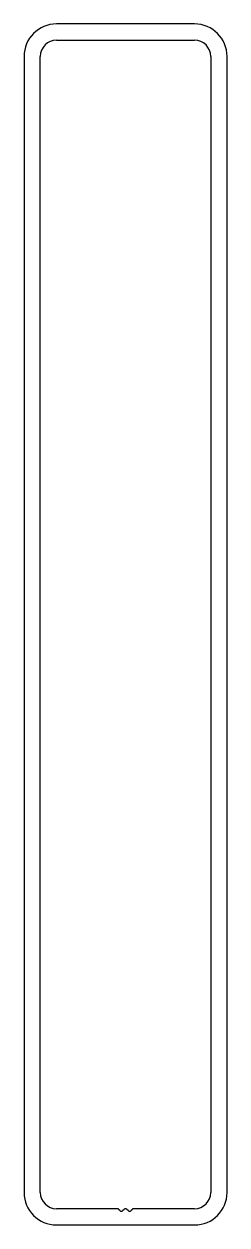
# Model space of a CAD drawing. Extents: x 4 to 29, y 4 to 152.
import ezdxf

# ---------------------------------------------------------------- set-up
doc = ezdxf.new("R2010")
doc.units = 0
doc.layers.get('0').update_dxf_attribs({"linetype": 'CONTINUOUS'})

msp = doc.modelspace()

# ---------------------------------------------------------------- linework, layer by layer
for p, q in [((24.68, 151.55), (7.68, 151.55)), ((7.68, 149.55), (24.68, 149.55)), ((3.68, 147.55), (3.68, 7.55)), ((5.68, 7.55), (5.68, 147.55)), ((26.68, 147.55), (26.68, 7.55)), ((28.68, 7.55), (28.68, 147.55)), ((15.16, 5.55), (7.68, 5.55)), ((15.49, 5.32), (15.33, 5.47)), ((16, 5.47), (15.84, 5.32)), ((16.51, 5.32), (16.35, 5.47)), ((17.02, 5.47), (16.86, 5.32)), ((24.68, 5.55), (17.19, 5.55)), ((7.68, 3.55), (24.68, 3.55))]:
    msp.add_line(p, q)
for centre, radius, start, end in [((7.68, 147.55), 4, 90, 180), ((24.68, 147.55), 4, 0, 90), ((7.68, 147.55), 2, 90, 180), ((24.68, 147.55), 2, 0, 90), ((7.68, 7.55), 4, 180, 270), ((7.68, 7.55), 2, 180, 270), ((24.68, 7.55), 2, 270, 0), ((24.68, 7.55), 4, 270, 0), ((15.16, 5.3), 0.25, 45, 90), ((15.67, 5.49), 0.25, 225, 315), ((16.18, 5.3), 0.25, 45, 135), ((16.68, 5.49), 0.25, 225, 315), ((17.19, 5.3), 0.25, 90, 135)]:
    msp.add_arc(centre, radius, start, end)

doc.saveas('drawing.dxf')
